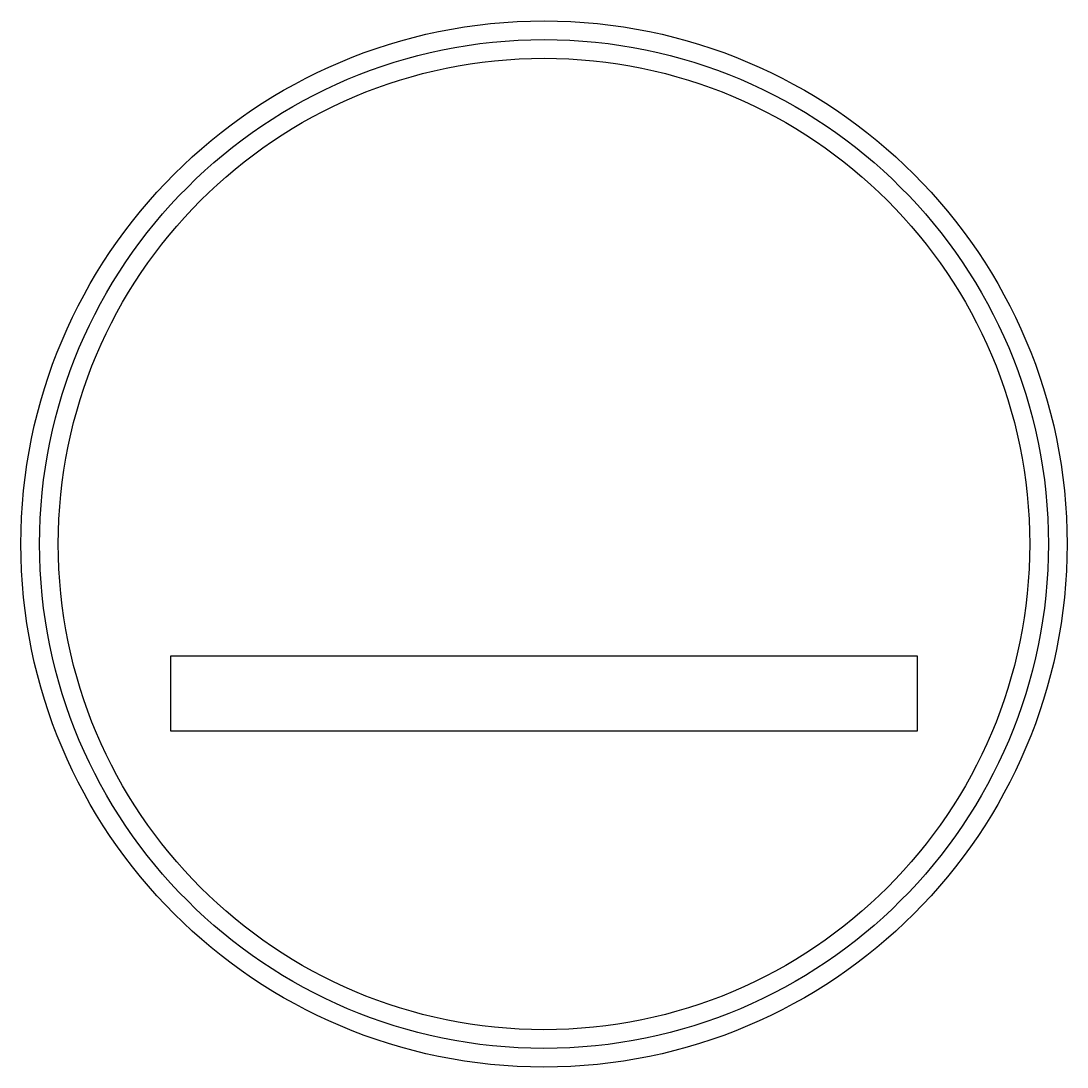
# Model space of a CAD drawing. Header units: millimetres. Extents: x -70 to 70, y -70 to 70.
import ezdxf

# ---------------------------------------------------------------- set-up
doc = ezdxf.new("R2010")
doc.units = ezdxf.units.MM
doc.layers.add('Sketch', color=7, linetype='CONTINUOUS')

msp = doc.modelspace()

# ---------------------------------------------------------------- linework, layer by layer
at = {"layer": 'Sketch'}
for p, q in [((50, -15), (-50, -15)), ((-50, -15), (-50, -25)), ((50, -25), (50, -15)), ((-50, -25), (50, -25))]:
    msp.add_line(p, q, dxfattribs=at)
for radius in [70, 67.5, 65]:
    msp.add_circle((0, 0), radius, dxfattribs=at)

doc.saveas('drawing.dxf')
